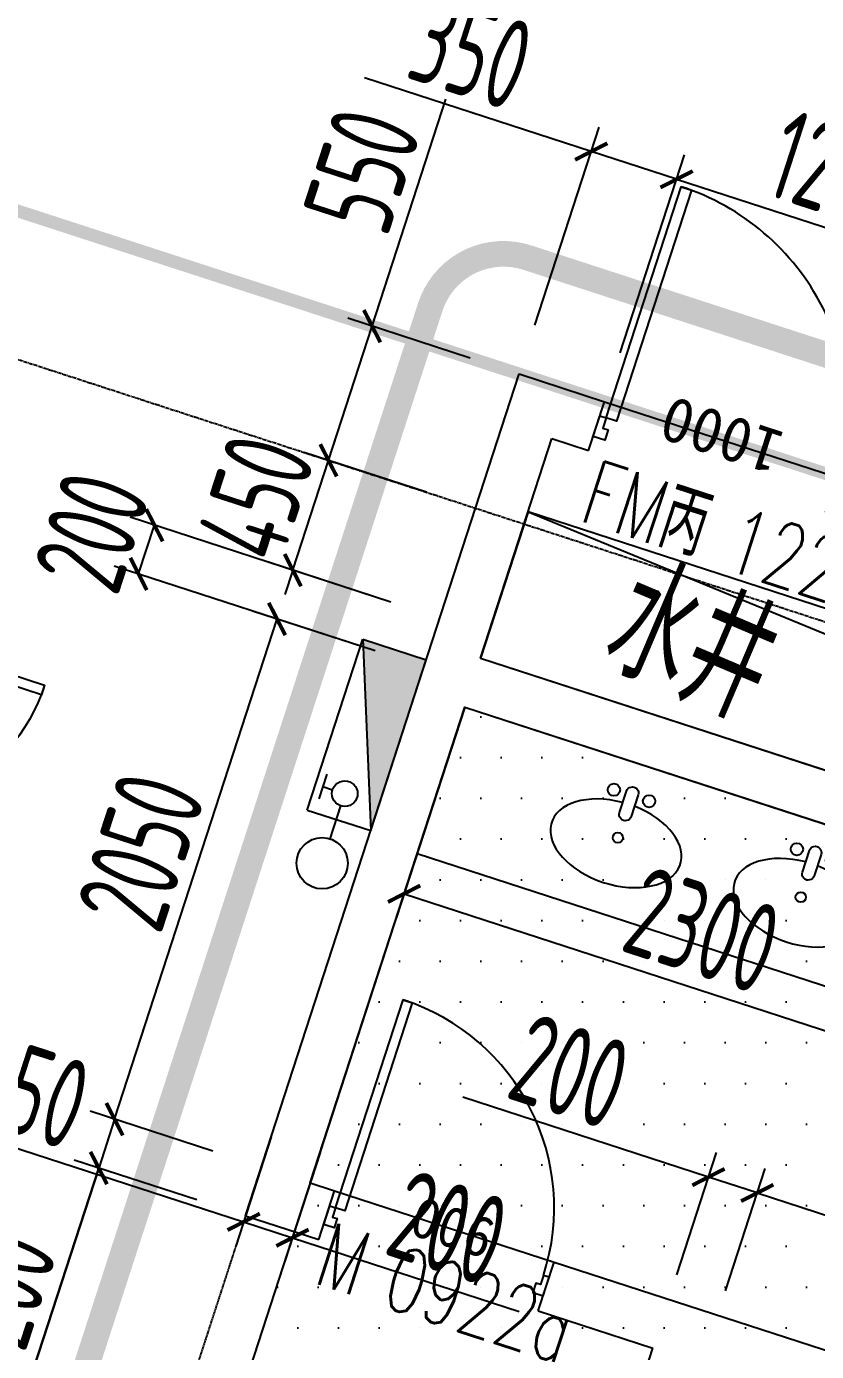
# Model space of a CAD drawing. Extents: x -3523 to 12007717, y -6694179 to 21431.
# Drawn here: x 11946944 to 11950025, y -6388192 to -6383028 of the extents above; entities that cross this region are included whole.
import ezdxf
from ezdxf.enums import TextEntityAlignment as Align

# ---------------------------------------------------------------- set-up
doc = ezdxf.new("R2010")
doc.units = 0
doc.header["$LTSCALE"] = 10
doc.header["$MEASUREMENT"] = 0
for name, pattern in [('A3-RG-axis-100$0$CENTER', [2, 1.25, -0.25, 0.25, -0.25]), ('A3-RI-4F$0$DASH', [0.35, 0.25, -0.1]), ('DASHED2', [0.375, 0.25, -0.125])]:
    doc.linetypes.add(name, pattern=pattern)
for name, color, linetype in [('A-CLOD', 200, 'Continuous'), ('A3-RB-4F-100$0$A-DIMS-100', 1, 'Continuous'), ('A3-RG-axis-100$0$A-GRID', 1, 'A3-RG-axis-100$0$CENTER'), ('A3-RI-4F$0$A-DOOR', 32, 'Continuous'), ('A3-RI-4F$0$A-HATCH', 8, 'Continuous'), ('A3-RI-4F$0$A-WALL', 7, 'Continuous'), ('A3-RM-4F$0$$AUDIT_BAD_LAYER1', 7, 'Continuous'), ('A3-RM-4F$0$0P-FE-FH-P', 41, 'A3-RM-4F$0$YJdef_FE-FH_LINE_F'), ('A3-RM-4F$0$0P-FE-FH-V', 141, 'Continuous'), ('A3-RM-4F$0$0P-FE-HY', 141, 'Continuous'), ('A3-RM-4F$0$A-EQPM', 55, 'Continuous'), ('A3-RX-3F$0$A-FIXT', 55, 'Continuous'), ('A3-SYMB-4F-100$0$A-SYMB', 4, 'Continuous'), ('A3-SYMB-4F-100$0$A-SYMB-AREA', 4, 'Continuous'), ('A3-SYMB-4F-100$0$A-SYMB-DOOR', 3, 'Continuous'), ('A3-SYMB-4F-100$0$A-SYMB-DOOR1', 3, 'Continuous'), ('A3-SYMB-4F-100$0$A-SYMB-DOOR2', 3, 'Continuous'), ('A3-SYMB-4F-100$0$A-SYMB-DOOR3', 3, 'Continuous'), ('A3-SYMB-4F-100$0$A-SYMB-NAME', 4, 'Continuous'), ('A3-SYMB-4F-100$0$A-SYMB-NAME-E', 4, 'Continuous')]:
    doc.layers.add(name, color=color, linetype=linetype)
doc.layers.add('A3-RI-4F$0$临时层', color=140, linetype='Continuous', plot=False)
doc.styles.add('A3-RB-4F-100$0$XD2008', font='xd-hzs.shx', dxfattribs={"width": 0.7, "bigfont": 'xd-hztxt.shx'})
doc.styles.add('A3-RI-4F$0$Standard', font='')
doc.styles.add('A3-RM-4F$0$hz1', font='hzs.shx', dxfattribs={"width": 0.75, "bigfont": 'hztxt.shx'})
doc.styles.add('A3-SYMB-4F-100$0$ECADI', font='hzs.shx', dxfattribs={"width": 0.7, "bigfont": 'hztxt.shx'})
doc.styles.add('A3-SYMB-4F-100$0$ECADI-TXT', font='simplex.shx', dxfattribs={"bigfont": 'hztxt.shx'})
doc.styles.get('A3-RI-4F$0$Standard').set_extended_font_data('SimSun')
doc.linetypes.add('A3-RM-4F$0$YJdef_FE-FH_LINE_F', pattern='A,4,-0.2,["F",A3-RM-4F$0$hz1,S=0.2,R=0,X=-0.1,Y=-0.1],-0.1', length=4.3)
doc.dimstyles.new('A3-RB-4F-100$0$XD100$0', dxfattribs={"dimscale": 100, "dimtxt": 3.5, "dimasz": 1, "dimexe": 1, "dimexo": 2, "dimgap": 0.5, "dimtad": 1, "dimdec": 0, "dimdsep": 46, "dimtxsty": 'A3-RB-4F-100$0$XD2008', "dimblk1": 'A3-RB-4F-100$0$_ARCHTICK', "dimblk2": 'A3-RB-4F-100$0$_ARCHTICK', "dimsah": 1, "dimcen": 2.5, "dimclrt": 4, "dimaunit": 1, "dimadec": 0, "dimazin": 0, "dimtfac": 1, "dimtdec": 0, "dimtix": 1, "dimtmove": 0, "dimatfit": 3, "dimfxl": 0, "dimtolj": 1, "dimtzin": 0, "dimarcsym": 0})

# ---------------------------------------------------------------- blocks, each defined once
blk = doc.blocks.new('A3-RI-4F$0$J-单扇门-1000-1')
for points in [[(-1000, -82.1), (-973.7, -82.1), (-973.7, -40), (-952.6, -40), (-952.6, 2.1), (-1000, 2.1)], [(0, -82.1), (-26.3, -82.1), (-26.3, -40), (-47.4, -40), (-47.4, 2.1), (0, 2.1)], [(-26.3, -82.1), (-26.3, -1029.5), (-68.4, -1029.5), (-68.4, -82.1)]]:
    blk.add_lwpolyline(points, close=True)
blk.add_lwpolyline([(-973.7, -82.1, 0.414214), (-26.3, -1029.5)], format="xyb")
at = {"layer": 'Defpoints', "style": 'A3-RI-4F$0$Standard'}
blk.add_text('1000', height=175, rotation=360, dxfattribs=at).set_placement((-713, -242.3))
blk = doc.blocks.new('A3-RI-4F$0$J-双扇门-1500')
for points in [[(25, 80), (25, 805), (65, 805), (65, 80)], [(1475, 80), (1475, 805), (1435, 805), (1435, 80)], [(0, 80), (25, 80), (25, 40), (45, 40), (45, 0), (0, 0)], [(1500, 80), (1475, 80), (1475, 40), (1455, 40), (1455, 0), (1500, 0)]]:
    blk.add_lwpolyline(points, close=True)
for centre, start, end in [((25, 80), 0, 90), ((1475, 80), 90, 180)]:
    blk.add_arc(centre, 725, start, end)
at = {"layer": 'Defpoints', "style": 'A3-RI-4F$0$Standard'}
blk.add_text('1500', height=175, rotation=360, dxfattribs=at).set_placement((210.4, 93.8))
blk = doc.blocks.new('A3-RI-4F$0$m900')
for points in [[(23.7, 75.8), (23.7, 928.4), (61.6, 928.4), (61.6, 75.8)], [(0, 75.8), (23.7, 75.8), (23.7, 37.9), (42.6, 37.9), (42.6, 0), (0, 0)], [(900, 75.8), (876.3, 75.8), (876.3, 37.9), (857.4, 37.9), (857.4, 0), (900, 0)]]:
    blk.add_lwpolyline(points, close=True)
blk.add_arc((23.7, 75.8), 852.6, 0, 90)
at = {"layer": 'Defpoints', "style": 'A3-RI-4F$0$Standard'}
blk.add_text('900', height=157.5, rotation=180, dxfattribs=at).set_placement((641.7, 219.9))
blk = doc.blocks.new('A3-RI-4F')
at = {"layer": 'A3-RI-4F$0$A-HATCH'}
h = blk.add_hatch(dxfattribs=at)
h.set_pattern_fill('DOTS', color=256, scale=100, style=0)
h.set_pattern_definition([(0, (0, 0), (79.375, 158.75), [0, -158.75])])
h.paths.add_polyline_path([(11946737.1, -6391577), (11948653, -6385680.5), (11951648.8, -6386653.9), (11951711, -6386463.8), (11951758.1, -6386479.1), (11952036.3, -6385623.2), (11956268.5, -6386998.3), (11953595.5, -6395224.9), (11948982.8, -6393726.2), (11949060.1, -6393488.4), (11949440.5, -6393612), (11949780.4, -6392565.9)])
h.paths.add_polyline_path([(11954460.7, -6392562), (11954831.5, -6391420.7), (11954137.3, -6391195.1), (11953766.4, -6392336.4)], flags=16)
at = {"layer": 'A3-RI-4F$0$A-DOOR'}
for p, q in [((11949197.3, -6384490.5), (11950148.4, -6384799.5)), ((11948145.5, -6387565.9), (11949001.4, -6387844))]:
    blk.add_line(p, q, dxfattribs=at)
at = {"layer": 'A3-RI-4F$0$A-DOOR', "linetype": 'A3-RI-4F$0$DASH'}
blk.add_line((11947798.4, -6387663.4), (11947180.3, -6389565.6), dxfattribs=at)
at = {"layer": 'A3-RI-4F$0$A-HATCH'}
blk.add_lwpolyline([(11946737.1, -6391577), (11948653, -6385680.5), (11951648.8, -6386653.9), (11951711, -6386463.8), (11951758.1, -6386479.1), (11952036.3, -6385623.2), (11956268.5, -6386998.3), (11953595.5, -6395224.9), (11948982.8, -6393726.2), (11949060.1, -6393488.4), (11949440.5, -6393612), (11949780.4, -6392565.9)], close=True, dxfattribs=at)
at = {"layer": 'A3-RI-4F$0$A-WALL'}
for p, q in [((11947798.4, -6387663.4), (11948864.5, -6384382.3)), ((11948864.5, -6384382.3), (11949197.3, -6384490.5)), ((11949135.5, -6384680.7), (11949197.3, -6384490.5)), ((11949197.3, -6384490.5), (11949197.3, -6384490.5)), ((11948714.8, -6385490.3), (11948992.9, -6384634.3)), ((11948992.9, -6384634.3), (11949135.5, -6384680.7)), ((11948714.8, -6385490.3), (11951520.4, -6386401.9)), ((11948050.4, -6387535), (11948653, -6385680.5)), ((11948653, -6385680.5), (11951458.6, -6386592.1)), ((11948050.4, -6387535), (11948145.5, -6387565.9)), ((11948083.7, -6387756.1), (11948145.5, -6387565.9)), ((11947798.4, -6387663.4), (11948083.7, -6387756.1)), ((11948939.6, -6388034.3), (11949001.4, -6387844.1)), ((11949001.4, -6387844.1), (11949001.4, -6387844)), ((11949001.4, -6387844.1), (11951873.6, -6388777.3)), ((11948939.6, -6388034.3), (11949386.6, -6388179.5)), ((11949245.3, -6388614.6), (11949386.6, -6388179.5))]:
    blk.add_line(p, q, dxfattribs=at)
at = {"layer": 'A3-RI-4F$0$临时层', "color": 5, "linetype": 'A3-RI-4F$0$DASH', "const_width": 50}
blk.add_lwpolyline([(11943538.6, -6382651.8), (11959991.8, -6387997.8)], dxfattribs=at)
at = {"layer": 'A3-RI-4F$0$A-DOOR'}
for name, p, rotation in [('A3-RI-4F$0$J-单扇门-1000-1', (11949154.1, -6384623.6), 161.9999999987661), ('A3-RI-4F$0$m900', (11948102.9, -6387697.1), 342.000000000166)]:
    blk.add_blockref(name, p, dxfattribs=dict(at, rotation=rotation))
at = {"layer": 'A3-RI-4F$0$A-DOOR', "xscale": -1, "rotation": 251.9999999982849}
blk.add_blockref('A3-RI-4F$0$J-双扇门-1500', (11945792.8, -6386748.9), dxfattribs=at)
blk = doc.blocks.new('A3-RG-axis-100')
at = {"layer": 'A3-RG-axis-100$0$A-GRID'}
blk.add_line((11908702.6, -6371911.2), (12006585.7, -6403715.4), dxfattribs=at)
blk = doc.blocks.new('A3-SYMB-4F-100$0$ECADI-TAG-ROOM')
at = {"layer": 'A3-SYMB-4F-100$0$A-SYMB-AREA', "style": 'A3-SYMB-4F-100$0$ECADI', "width": 0.7}
blk.add_attdef('340M2', text='', height=2.5, dxfattribs=at).set_placement((7.167, -1.75), align=Align.MIDDLE_LEFT)
at = {"layer": 'A3-SYMB-4F-100$0$A-SYMB-NAME', "style": 'A3-SYMB-4F-100$0$ECADI', "width": 0.7}
blk.add_attdef('CHINESENAME', (-5.125, 0.088), '', height=4.5, dxfattribs=at)
at = {"layer": 'A3-SYMB-4F-100$0$A-SYMB-NAME-E', "style": 'A3-SYMB-4F-100$0$ECADI', "width": 0.7}
for tag, p in [('ENGLISHHIGH', (-5.125, 8.04)), ('ENGLISHLOW', (-5.125, 4.84))]:
    blk.add_attdef(tag, p, '', height=2.5, dxfattribs=at)
blk = doc.blocks.new('A3-SYMB-4F-100$0$ECADI-TAG-DOOR')
at = {"layer": 'A3-SYMB-4F-100$0$A-SYMB-DOOR', "style": 'A3-SYMB-4F-100$0$ECADI-TXT', "width": 0.7}
for tag, p in [('门窗主编号1', (-6.414, 7.257)), ('门窗主编号2', (2.085, 7.257))]:
    blk.add_attdef(tag, p, '', height=2.5, dxfattribs=at)
at = {"layer": 'A3-SYMB-4F-100$0$A-SYMB-DOOR', "style": 'A3-SYMB-4F-100$0$ECADI-TXT', "width": 0.7, "flags": 1}
for tag, p in [('洞口尺寸(宽X高)', (-6.416, 1.62)), ('备注', (-6.394, -1.213))]:
    blk.add_attdef(tag, p, '', height=2.5, dxfattribs=at)
at = {"layer": 'A3-SYMB-4F-100$0$A-SYMB-DOOR1', "style": 'A3-SYMB-4F-100$0$ECADI-TXT', "width": 0.7}
blk.add_attdef('门窗辅编号1', (-6.414, 4.413), '', height=2.5, dxfattribs=at)
at = {"layer": 'A3-SYMB-4F-100$0$A-SYMB-DOOR2', "style": 'A3-SYMB-4F-100$0$ECADI-TXT', "width": 0.7}
blk.add_attdef('门窗辅编号2', (-2.861, 4.413), '', height=2.5, dxfattribs=at)
at = {"layer": 'A3-SYMB-4F-100$0$A-SYMB-DOOR3', "style": 'A3-SYMB-4F-100$0$ECADI-TXT', "width": 0.7}
blk.add_attdef('门窗辅编号3', (2.323, 4.413), '', height=2.5, dxfattribs=at)
blk = doc.blocks.new('A3-SYMB-4F-100')
at = {"layer": 'A3-SYMB-4F-100$0$A-SYMB'}
ref = blk.add_blockref('A3-SYMB-4F-100$0$ECADI-TAG-ROOM', (11949633.3, -6385722.3), dxfattribs=dict(at, xscale=99.99999999989046, yscale=100.0000000001164, rotation=337))
ref.add_attrib('CHINESENAME', '水井', (11949164.9, -6385514), dxfattribs={"height": 450, "rotation": 337, "style": 'A3-SYMB-4F-100$0$ECADI', "width": 0.7})
at = {"layer": 'A3-SYMB-4F-100$0$A-SYMB-DOOR'}
ref = blk.add_blockref('A3-SYMB-4F-100$0$ECADI-TAG-DOOR', (11949551.8, -6385867.4, -333.3), dxfattribs=dict(at, xscale=99.99999999997296, yscale=100, zscale=100, rotation=342))
ref.add_attrib('门窗主编号1', 'FM丙', dxfattribs={"height": 250, "rotation": 342, "style": 'A3-SYMB-4F-100$0$ECADI-TXT', "width": 0.7}).set_placement((11949558.1, -6385103.6, -333.3), align=Align.RIGHT)
ref.add_attrib('门窗主编号2', '1224', (11949650.9, -6385138.1), dxfattribs={"height": 250, "rotation": 342, "style": 'A3-SYMB-4F-100$0$ECADI-TXT', "width": 0.7})
ref = blk.add_blockref('A3-SYMB-4F-100$0$ECADI-TAG-DOOR', (11948221.1, -6388742.2, -333.3), dxfattribs=dict(at, xscale=99.99999999997296, yscale=100, zscale=100, rotation=342))
ref.add_attrib('门窗主编号1', 'M', dxfattribs={"height": 250, "rotation": 342, "style": 'A3-SYMB-4F-100$0$ECADI-TXT', "width": 0.7}).set_placement((11948227.5, -6387978.4, -333.3), align=Align.RIGHT)
ref.add_attrib('门窗主编号2', '0922a', (11948320.3, -6388013), dxfattribs={"height": 250, "rotation": 342, "style": 'A3-SYMB-4F-100$0$ECADI-TXT', "width": 0.7})
blk = doc.blocks.new('*U3226')
at = {"layer": 'A3-RM-4F$0$$AUDIT_BAD_LAYER1', "extrusion": (0, 0, -1)}
blk.add_hatch(color=256, dxfattribs=at).paths.add_polyline_path([(-260, 700), (0, 0), (0, 700)])
for p, q in [((260, 700), (0, 700)), ((0, 0), (0, 700)), ((260, 700), (0, 0)), ((260, 0), (260, 700)), ((230.7, 155.9, 0), (230.7, 55.9, 0)), ((230.7, 105.9, 0), (190.7, 105.9, 0)), ((260, 0), (0, 0))]:
    blk.add_line(p, q, dxfattribs=at)
blk.add_circle((-140.7, 105.9, 0), 50, dxfattribs=at)
blk = doc.blocks.new('A3-RM-4F')
at = {"layer": 'A3-RM-4F$0$0P-FE-FH-P'}
blk.add_line((11948127.7, -6386194.5, 0), (11948169.5, -6386065.8, 0), dxfattribs=at)
at = {"layer": 'A3-RM-4F$0$0P-FE-FH-V'}
blk.add_circle((11948096.8, -6386289.6, 0), 100, dxfattribs=at)
at = {"layer": 'A3-RM-4F$0$A-EQPM'}
blk.add_lwpolyline([(11951135.2, -6385645.8), (11948900.2, -6384919.6), (11948714.8, -6385490.3), (11950949.7, -6386216.5)], close=True, dxfattribs=at)
blk.add_lwpolyline([(11948900.2, -6384919.6), (11950912.4, -6385746.7), (11950949.7, -6386216.5)], dxfattribs=at)
at = {"layer": 'A3-RM-4F$0$0P-FE-HY', "xscale": -1, "rotation": 341.9999999999143}
blk.add_blockref('*U3226', (11948286.1, -6386162.4), dxfattribs=at)
blk = doc.blocks.new('A3-RB-4F-100$0$_ARCHTICK')
at = {"color": 0, "linetype": 'ByBlock', "const_width": 0.15}
blk.add_lwpolyline([(-0.5, -0.5), (0.5, 0.5)], dxfattribs=at)
blk = doc.blocks.new('*D2559')
at = {"layer": 'A3-RB-4F-100$0$A-DIMS-100', "color": 0, "lineweight": -2}
for p, q in [((11945897.1, -6382997.6), (11946099.4, -6382375.2)), ((11946068.5, -6382470.3), (11946924.4, -6382748.4)), ((11946753.1, -6383275.7), (11946955.3, -6382653.3))]:
    blk.add_line(p, q, dxfattribs=at)
at = {"layer": 'Defpoints', "color": 0}
for p in [(11946924.4, -6382748.4), (11945835.3, -6383187.8), (11946691.3, -6383465.9)]:
    blk.add_point(p, dxfattribs=at)
at = {"layer": 'A3-RB-4F-100$0$A-DIMS-100', "color": 0, "lineweight": -2, "xscale": 100, "yscale": 100, "zscale": 100}
for p, rotation in [((11946068.5, -6382470.3), 161.9999999996075), ((11946924.4, -6382748.4), 341.9999999996076)]:
    blk.add_blockref('A3-RB-4F-100$0$_ARCHTICK', p, dxfattribs=dict(at, rotation=rotation))
at = {"layer": 'A3-RB-4F-100$0$A-DIMS-100', "color": 4, "insert": (11946566, -6382395.3), "char_height": 350, "attachment_point": 5, "rotation": 342, "style": 'A3-RB-4F-100$0$XD2008'}
blk.add_mtext('\\A1;900', dxfattribs=at)
blk = doc.blocks.new('*D2586')
at = {"layer": 'A3-RB-4F-100$0$A-DIMS-100', "color": 0, "lineweight": -2}
for p, q in [((11945948.7, -6386722.1), (11945810, -6387148.9)), ((11945840.9, -6387053.8), (11947790.6, -6387687.3)), ((11947898.4, -6387355.6), (11947759.7, -6387782.4))]:
    blk.add_line(p, q, dxfattribs=at)
at = {"layer": 'Defpoints', "color": 0}
for p in [(11946010.5, -6386531.9), (11947960.2, -6387165.4), (11947790.6, -6387687.3)]:
    blk.add_point(p, dxfattribs=at)
at = {"layer": 'A3-RB-4F-100$0$A-DIMS-100', "color": 0, "lineweight": -2, "xscale": 100, "yscale": 100, "zscale": 100}
for p, rotation in [((11945840.9, -6387053.8), 161.9999999996421), ((11947790.6, -6387687.3), 341.9999999996422)]:
    blk.add_blockref('A3-RB-4F-100$0$_ARCHTICK', p, dxfattribs=dict(at, rotation=rotation))
at = {"layer": 'A3-RB-4F-100$0$A-DIMS-100', "color": 4, "insert": (11946885.3, -6387156.6), "char_height": 350, "attachment_point": 5, "rotation": 342, "style": 'A3-RB-4F-100$0$XD2008'}
blk.add_mtext('\\A1;2050', dxfattribs=at)
blk = doc.blocks.new('*D2587')
at = {"layer": 'A3-RB-4F-100$0$A-DIMS-100', "color": 0, "lineweight": -2}
for p, q in [((11947898.4, -6387355.6), (11947759.7, -6387782.4)), ((11948088.6, -6387417.4), (11947949.9, -6387844.2)), ((11947790.6, -6387687.3), (11947980.8, -6387749.1)), ((11947980.8, -6387749.1), (11948865.3, -6388036.5))]:
    blk.add_line(p, q, dxfattribs=at)
at = {"layer": 'Defpoints', "color": 0}
for p in [(11947960.2, -6387165.4), (11948150.4, -6387227.2), (11947980.8, -6387749.1)]:
    blk.add_point(p, dxfattribs=at)
at = {"layer": 'A3-RB-4F-100$0$A-DIMS-100', "color": 0, "lineweight": -2, "xscale": 100, "yscale": 100, "zscale": 100}
for p, rotation in [((11947790.6, -6387687.3), 161.9999999995384), ((11947980.8, -6387749.1), 341.9999999995385)]:
    blk.add_blockref('A3-RB-4F-100$0$_ARCHTICK', p, dxfattribs=dict(at, rotation=rotation))
at = {"layer": 'A3-RB-4F-100$0$A-DIMS-100', "color": 4, "insert": (11948587.7, -6387709.7), "char_height": 350, "attachment_point": 5, "rotation": 342, "style": 'A3-RB-4F-100$0$XD2008'}
blk.add_mtext('\\A1;200', dxfattribs=at)
blk = doc.blocks.new('*D2588')
at = {"layer": 'A3-RB-4F-100$0$A-DIMS-100', "color": 0, "lineweight": -2}
for p, q in [((11947670, -6387411.4), (11947192.1, -6387256.2)), ((11947287.2, -6387287.1), (11947225.4, -6387477.3)), ((11947225.4, -6387477.3), (11946938, -6388361.8)), ((11947608.2, -6387601.6), (11947130.3, -6387446.4))]:
    blk.add_line(p, q, dxfattribs=at)
at = {"layer": 'Defpoints', "color": 0}
for p in [(11947287.2, -6387287.1), (11947860.2, -6387473.2), (11947798.4, -6387663.4)]:
    blk.add_point(p, dxfattribs=at)
at = {"layer": 'A3-RB-4F-100$0$A-DIMS-100', "color": 0, "lineweight": -2, "xscale": 100, "yscale": 100, "zscale": 100}
for p, rotation in [((11947287.2, -6387287.1), 72.00000000045176), ((11947225.4, -6387477.3), 252.0000000004517)]:
    blk.add_blockref('A3-RB-4F-100$0$_ARCHTICK', p, dxfattribs=dict(at, rotation=rotation))
at = {"layer": 'A3-RB-4F-100$0$A-DIMS-100', "color": 4, "insert": (11946836.8, -6387945.1), "char_height": 350, "attachment_point": 5, "rotation": 72, "style": 'A3-RB-4F-100$0$XD2008'}
blk.add_mtext('\\A1;200', dxfattribs=at)
blk = doc.blocks.new('*D2589')
at = {"layer": 'A3-RB-4F-100$0$A-DIMS-100', "color": 0, "lineweight": -2}
for p, q in [((11948303.4, -6385461.8), (11947825.6, -6385306.5)), ((11947287.2, -6387287.1), (11947920.7, -6385337.4)), ((11947670, -6387411.4), (11947192.1, -6387256.2))]:
    blk.add_line(p, q, dxfattribs=at)
at = {"layer": 'Defpoints', "color": 0}
for p in [(11947920.7, -6385337.4), (11948493.7, -6385523.6), (11947860.2, -6387473.2)]:
    blk.add_point(p, dxfattribs=at)
at = {"layer": 'A3-RB-4F-100$0$A-DIMS-100', "color": 0, "lineweight": -2, "xscale": 100, "yscale": 100, "zscale": 100}
for p, rotation in [((11947920.7, -6385337.4), 71.99999999989768), ((11947287.2, -6387287.1), 251.9999999998977)]:
    blk.add_blockref('A3-RB-4F-100$0$_ARCHTICK', p, dxfattribs=dict(at, rotation=rotation))
at = {"layer": 'A3-RB-4F-100$0$A-DIMS-100', "color": 4, "insert": (11947389.9, -6386242.7), "char_height": 350, "attachment_point": 5, "rotation": 72, "style": 'A3-RB-4F-100$0$XD2008'}
blk.add_mtext('\\A1;2050', dxfattribs=at)
blk = doc.blocks.new('*D2590')
at = {"layer": 'A3-RB-4F-100$0$A-DIMS-100', "color": 0, "lineweight": -2}
for p, q in [((11948365.2, -6385271.6), (11947347.6, -6384940.9)), ((11947380.9, -6385162), (11947442.7, -6384971.8)), ((11948303.4, -6385461.8), (11947285.8, -6385131.1))]:
    blk.add_line(p, q, dxfattribs=at)
at = {"layer": 'Defpoints', "color": 0}
for p in [(11947442.7, -6384971.8), (11948555.5, -6385333.4), (11948493.7, -6385523.6)]:
    blk.add_point(p, dxfattribs=at)
at = {"layer": 'A3-RB-4F-100$0$A-DIMS-100', "color": 0, "lineweight": -2, "xscale": 100, "yscale": 100, "zscale": 100}
for p, rotation in [((11947442.7, -6384971.8), 71.99999999987462), ((11947380.9, -6385162), 251.9999999998746)]:
    blk.add_blockref('A3-RB-4F-100$0$_ARCHTICK', p, dxfattribs=dict(at, rotation=rotation))
at = {"layer": 'A3-RB-4F-100$0$A-DIMS-100', "color": 4, "insert": (11947197.9, -6384997.4), "char_height": 350, "attachment_point": 5, "rotation": 72, "style": 'A3-RB-4F-100$0$XD2008'}
blk.add_mtext('\\A1;200', dxfattribs=at)
blk = doc.blocks.new('*D2591')
at = {"layer": 'A3-RB-4F-100$0$A-DIMS-100', "color": 0, "lineweight": -2}
for p, q in [((11948121.5, -6384719.2), (11948152.4, -6384624.1)), ((11948504.3, -6384843.6), (11948026.4, -6384688.3)), ((11947982.5, -6385147.2), (11948121.5, -6384719.2)), ((11948365.2, -6385271.6), (11947887.4, -6385116.3)), ((11947982.5, -6385147.2), (11947951.6, -6385242.3))]:
    blk.add_line(p, q, dxfattribs=at)
at = {"layer": 'Defpoints', "color": 0}
for p in [(11948121.5, -6384719.2), (11948694.5, -6384905.4), (11948555.5, -6385333.4)]:
    blk.add_point(p, dxfattribs=at)
at = {"layer": 'A3-RB-4F-100$0$A-DIMS-100', "color": 0, "lineweight": -2, "xscale": 100, "yscale": 100, "zscale": 100}
for p, rotation in [((11948121.5, -6384719.2), 251.9999999998697), ((11947982.5, -6385147.2), 71.99999999986969)]:
    blk.add_blockref('A3-RB-4F-100$0$_ARCHTICK', p, dxfattribs=dict(at, rotation=rotation))
at = {"layer": 'A3-RB-4F-100$0$A-DIMS-100', "color": 4, "insert": (11947838, -6384863.7), "char_height": 350, "attachment_point": 5, "rotation": 72, "style": 'A3-RB-4F-100$0$XD2008'}
blk.add_mtext('\\A1;450', dxfattribs=at)
blk = doc.blocks.new('*D2592')
at = {"layer": 'A3-RB-4F-100$0$A-DIMS-100', "color": 0, "lineweight": -2}
for p, q in [((11948291.5, -6384196.1), (11948578.9, -6383311.6)), ((11948674.3, -6384320.5), (11948196.4, -6384165.2)), ((11948121.5, -6384719.2), (11948291.5, -6384196.1)), ((11948504.3, -6384843.6), (11948026.4, -6384688.3))]:
    blk.add_line(p, q, dxfattribs=at)
at = {"layer": 'Defpoints', "color": 0}
for p in [(11948291.5, -6384196.1), (11948864.5, -6384382.3), (11948694.5, -6384905.4)]:
    blk.add_point(p, dxfattribs=at)
at = {"layer": 'A3-RB-4F-100$0$A-DIMS-100', "color": 0, "lineweight": -2, "xscale": 100, "yscale": 100, "zscale": 100}
for p, rotation in [((11948291.5, -6384196.1), 71.99999999985795), ((11948121.5, -6384719.2), 251.999999999858)]:
    blk.add_blockref('A3-RB-4F-100$0$_ARCHTICK', p, dxfattribs=dict(at, rotation=rotation))
at = {"layer": 'A3-RB-4F-100$0$A-DIMS-100', "color": 4, "insert": (11948252.1, -6383589.2), "char_height": 350, "attachment_point": 5, "rotation": 72, "style": 'A3-RB-4F-100$0$XD2008'}
blk.add_mtext('\\A1;550', dxfattribs=at)
blk = doc.blocks.new('*D2629')
at = {"layer": 'A3-RB-4F-100$0$A-DIMS-100', "color": 0, "lineweight": -2}
for p, q in [((11946607.4, -6389379.4), (11947225.4, -6387477.3)), ((11947608.2, -6387601.6), (11947130.3, -6387446.4)), ((11946990.1, -6389503.8), (11946512.2, -6389348.5))]:
    blk.add_line(p, q, dxfattribs=at)
at = {"layer": 'Defpoints', "color": 0}
for p in [(11947225.4, -6387477.3), (11947798.4, -6387663.4), (11947180.3, -6389565.6)]:
    blk.add_point(p, dxfattribs=at)
at = {"layer": 'A3-RB-4F-100$0$A-DIMS-100', "color": 0, "lineweight": -2, "xscale": 100, "yscale": 100, "zscale": 100}
for p, rotation in [((11947225.4, -6387477.3), 72.00001421252459), ((11946607.4, -6389379.4), 252.0000142125246)]:
    blk.add_blockref('A3-RB-4F-100$0$_ARCHTICK', p, dxfattribs=dict(at, rotation=rotation))
at = {"layer": 'A3-RB-4F-100$0$A-DIMS-100', "color": 4, "insert": (11946585.6, -6388718.2), "char_height": 350, "attachment_point": 5, "rotation": 72, "style": 'A3-RB-4F-100$0$XD2008'}
blk.add_mtext('\\A1;2000', dxfattribs=at)
blk = doc.blocks.new('*D2631')
at = {"layer": 'A3-RB-4F-100$0$A-DIMS-100', "color": 0, "lineweight": -2}
for p, q in [((11949603.3, -6387512.6), (11948645.9, -6387201.5)), ((11949479.3, -6387894.2), (11949634.2, -6387417.4)), ((11949669.5, -6387956), (11949824.4, -6387479.2)), ((11949793.5, -6387574.4), (11949603.3, -6387512.6))]:
    blk.add_line(p, q, dxfattribs=at)
at = {"layer": 'Defpoints', "color": 0}
for p in [(11949793.5, -6387574.4), (11949417.5, -6388084.4), (11949607.7, -6388146.2)]:
    blk.add_point(p, dxfattribs=at)
at = {"layer": 'A3-RB-4F-100$0$A-DIMS-100', "color": 0, "lineweight": -2, "xscale": 100, "yscale": 100, "zscale": 100}
for p, rotation in [((11949603.3, -6387512.6), 161.9999999995384), ((11949793.5, -6387574.4), 341.9999999995385)]:
    blk.add_blockref('A3-RB-4F-100$0$_ARCHTICK', p, dxfattribs=dict(at, rotation=rotation))
at = {"layer": 'A3-RB-4F-100$0$A-DIMS-100', "color": 4, "insert": (11949062.6, -6387100.3), "char_height": 350, "attachment_point": 5, "rotation": 342, "style": 'A3-RB-4F-100$0$XD2008'}
blk.add_mtext('\\A1;200', dxfattribs=at)
blk = doc.blocks.new('*D2632')
at = {"layer": 'A3-RB-4F-100$0$A-DIMS-100', "color": 0, "lineweight": -2}
for p, q in [((11949669.5, -6387956), (11949824.4, -6387479.2)), ((11949793.5, -6387574.4), (11950820.7, -6387908.1)), ((11950696.7, -6388289.7), (11950851.6, -6387813))]:
    blk.add_line(p, q, dxfattribs=at)
at = {"layer": 'Defpoints', "color": 0}
for p in [(11950820.7, -6387908.1), (11949607.7, -6388146.2), (11950634.9, -6388479.9)]:
    blk.add_point(p, dxfattribs=at)
at = {"layer": 'A3-RB-4F-100$0$A-DIMS-100', "color": 0, "lineweight": -2, "xscale": 100, "yscale": 100, "zscale": 100}
for p, rotation in [((11949793.5, -6387574.4), 161.9999999996428), ((11950820.7, -6387908.1), 341.9999999996427)]:
    blk.add_blockref('A3-RB-4F-100$0$_ARCHTICK', p, dxfattribs=dict(at, rotation=rotation))
at = {"layer": 'A3-RB-4F-100$0$A-DIMS-100', "color": 4, "insert": (11950376.6, -6387527.2), "char_height": 350, "attachment_point": 5, "rotation": 342, "style": 'A3-RB-4F-100$0$XD2008'}
blk.add_mtext('\\A1;1080', dxfattribs=at)
blk = doc.blocks.new('*D2677')
at = {"layer": 'A3-RB-4F-100$0$A-DIMS-100', "color": 0, "lineweight": -2}
for p, q in [((11949146.1, -6383515.5), (11948261.6, -6383228.1)), ((11948926.3, -6384192.1), (11949177, -6383420.4)), ((11949479, -6383623.6), (11949146.1, -6383515.5)), ((11949259.1, -6384300.2), (11949509.9, -6383528.5))]:
    blk.add_line(p, q, dxfattribs=at)
at = {"layer": 'Defpoints', "color": 0}
for p in [(11949479, -6383623.6), (11948864.5, -6384382.3), (11949197.3, -6384490.5)]:
    blk.add_point(p, dxfattribs=at)
at = {"layer": 'A3-RB-4F-100$0$A-DIMS-100', "color": 0, "lineweight": -2, "xscale": 100, "yscale": 100, "zscale": 100}
for p, rotation in [((11949146.1, -6383515.5), 162.0006630466309), ((11949479, -6383623.6), 342.0006630466309)]:
    blk.add_blockref('A3-RB-4F-100$0$_ARCHTICK', p, dxfattribs=dict(at, rotation=rotation))
at = {"layer": 'A3-RB-4F-100$0$A-DIMS-100', "color": 4, "insert": (11948678.3, -6383126.9), "char_height": 350, "attachment_point": 5, "rotation": 342.0007, "style": 'A3-RB-4F-100$0$XD2008'}
blk.add_mtext('\\A1;350', dxfattribs=at)
blk = doc.blocks.new('*D2678')
at = {"layer": 'A3-RB-4F-100$0$A-DIMS-100', "color": 0, "lineweight": -2}
for p, q in [((11949259.1, -6384300.2), (11949509.9, -6383528.5)), ((11949479, -6383623.6), (11950620.2, -6383994.4)), ((11950400.4, -6384671), (11950651.1, -6383899.3))]:
    blk.add_line(p, q, dxfattribs=at)
at = {"layer": 'Defpoints', "color": 0}
for p in [(11950620.2, -6383994.4), (11949197.3, -6384490.5), (11950338.6, -6384861.3)]:
    blk.add_point(p, dxfattribs=at)
at = {"layer": 'A3-RB-4F-100$0$A-DIMS-100', "color": 0, "lineweight": -2, "xscale": 100, "yscale": 100, "zscale": 100}
for p, rotation in [((11949479, -6383623.6), 162.000663046633), ((11950620.2, -6383994.4), 342.000663046633)]:
    blk.add_blockref('A3-RB-4F-100$0$_ARCHTICK', p, dxfattribs=dict(at, rotation=rotation))
at = {"layer": 'A3-RB-4F-100$0$A-DIMS-100', "color": 4, "insert": (11950119.1, -6383595.1), "char_height": 350, "attachment_point": 5, "rotation": 342.0007, "style": 'A3-RB-4F-100$0$XD2008'}
blk.add_mtext('\\A1;1200', dxfattribs=at)
blk = doc.blocks.new('*D2501')
at = {"layer": 'A3-RB-4F-100$0$A-DIMS-100', "color": 0, "lineweight": -2}
for p, q in [((11948653, -6385680.5), (11948385.5, -6386503.5)), ((11950840.4, -6386391.2), (11950573, -6387214.3)), ((11948416.4, -6386408.4), (11950603.9, -6387119.2))]:
    blk.add_line(p, q, dxfattribs=at)
at = {"layer": 'Defpoints', "color": 0}
for p in [(11948714.8, -6385490.3), (11950902.2, -6386201), (11950603.9, -6387119.2)]:
    blk.add_point(p, dxfattribs=at)
at = {"layer": 'A3-RB-4F-100$0$A-DIMS-100', "color": 0, "lineweight": -2, "xscale": 100, "yscale": 100, "zscale": 100}
for p, rotation in [((11948416.4, -6386408.4), 161.9999999999085), ((11950603.9, -6387119.2), 341.9999999999085)]:
    blk.add_blockref('A3-RB-4F-100$0$_ARCHTICK', p, dxfattribs=dict(at, rotation=rotation))
at = {"layer": 'A3-RB-4F-100$0$A-DIMS-100', "color": 4, "insert": (11949579.7, -6386549.8), "char_height": 350, "attachment_point": 5, "rotation": 342, "style": 'A3-RB-4F-100$0$XD2008'}
blk.add_mtext('\\A1;2300', dxfattribs=at)
blk = doc.blocks.new('A3-RX-3F$0$J-手盆-528x388-b')
for p, q in [((-24, -112), (-24, -24)), ((24, -24), (24, -112))]:
    blk.add_line(p, q)
for centre, radius in [((-72, -34), 24), ((72, -34), 24), ((0, -207), 20)]:
    blk.add_circle(centre, radius)
at = {"extrusion": (0, 0, -1)}
for centre, start_param, end_param in [((0, -24), 5.497787, 8.63938), ((0, -112), 2.356194, 5.497787)]:
    blk.add_ellipse(centre, major_axis=(-17, 17), ratio=1, start_param=start_param, end_param=end_param, dxfattribs=at)
blk.add_ellipse((0, -230), major_axis=(-264, 0), ratio=0.606061, start_param=4.803424, end_param=10.90454)
blk = doc.blocks.new('A3-RX-3F')
at = {"layer": 'A3-RX-3F$0$A-FIXT'}
blk.add_line((11948467.6, -6386251.1), (11951273.2, -6387162.7), dxfattribs=at)
at = {"layer": 'A3-RX-3F$0$A-FIXT', "rotation": 341.9999999993802}
for p in [(11949313.7, -6385993), (11950027, -6386224.7)]:
    blk.add_blockref('A3-RX-3F$0$J-手盆-528x388-b', p, dxfattribs=at)
blk = doc.blocks.new('A3-RB-4F-100')
at = {"layer": 'A3-RB-4F-100$0$A-DIMS-100'}
for p1, p2, distance, override, picture, middle in [((11945835.3, -6383187.8), (11946691.3, -6383465.9), 754.4, {"dimasz": 1, "dimadec": 3}, '*D2559', (11946566, -6382395.3)), ((11949197.3, -6384490.5), (11950338.6, -6384861.3), 911.4, {"dimasz": 1, "dimadec": 3}, '*D2678', (11950119.1, -6383595.1)), ((11948555.5, -6385333.4), (11948694.5, -6384905.4), 602.5, {"dimasz": 1, "dimadec": 3}, '*D2591', (11947838, -6384863.7)), ((11947860.2, -6387473.2), (11948493.7, -6385523.6), 602.5, {"dimasz": 1, "dimadec": 3}, '*D2589', (11947389.9, -6386242.7)), ((11948714.8, -6385490.3), (11950902.2, -6386201), -965.4, {"dimadec": 3}, '*D2501', (11949579.7, -6386549.8)), ((11946010.5, -6386531.9), (11947960.2, -6387165.4), -548.8, {"dimasz": 1, "dimadec": 3}, '*D2586', (11946885.3, -6387156.6)), ((11949607.7, -6388146.2), (11950634.9, -6388479.9), 601.3, {"dimasz": 1, "dimadec": 3}, '*D2632', (11950376.6, -6387527.2))]:
    dim = blk.add_aligned_dim(p1=p1, p2=p2, distance=distance, dimstyle='A3-RB-4F-100$0$XD100$0', override=override, dxfattribs=at)
    dim.commit()
    dim.dimension.update_dxf_attribs({"geometry": picture, "text_midpoint": middle})
for base, p1, p2, angle, picture, middle in [((11949479, -6383623.6), (11948864.5, -6384382.3), (11949197.3, -6384490.5), 342.0007, '*D2677', (11948608.8, -6383340.9)), ((11948291.5, -6384196.1), (11948694.5, -6384905.4), (11948864.5, -6384382.3), 72, '*D2592', (11948466.1, -6383658.8)), ((11947442.7, -6384971.8), (11948493.7, -6385523.6), (11948555.5, -6385333.4), 72, '*D2590', (11947411.8, -6385066.9)), ((11949793.5, -6387574.4), (11949417.5, -6388084.4), (11949607.7, -6388146.2), 342, '*D2631', (11948993.1, -6387314.3)), ((11947980.8, -6387749.1), (11947960.2, -6387165.4), (11948150.4, -6387227.2), 342, '*D2587', (11948518.2, -6387923.7)), ((11947287.2, -6387287.1), (11947798.4, -6387663.4), (11947860.2, -6387473.2), 72, '*D2588', (11947050.8, -6388014.6)), ((11947225.4, -6387477.3), (11947180.3, -6389565.6), (11947798.4, -6387663.4), 72, '*D2629', (11946799.6, -6388787.7))]:
    dim = blk.add_linear_dim(base=base, p1=p1, p2=p2, angle=angle, dimstyle='A3-RB-4F-100$0$XD100$0', override={"dimasz": 1, "dimadec": 3}, dxfattribs=at)
    dim.commit()
    dim.dimension.update_dxf_attribs({"geometry": picture, "text_midpoint": middle, "dimtype": 129})

msp = doc.modelspace()

# ---------------------------------------------------------------- linework, layer by layer
at = {"layer": 'A-CLOD', "linetype": 'DASHED2', "const_width": 100}
msp.add_lwpolyline([(11948896.4, -6383928.9), (11957234.1, -6386638, -0.414214), (11957426.8, -6387016.1), (11954420.7, -6396267.6, -0.414214), (11954042.7, -6396460.2), (11945705, -6393751.1, -0.414214), (11945512.4, -6393373.1), (11948518.4, -6384121.5, -0.414214)], format="xyb", close=True, dxfattribs=at)

# ---------------------------------------------------------------- block references
for name in ['A3-RB-4F-100', 'A3-RI-4F', 'A3-RG-axis-100', 'A3-SYMB-4F-100', 'A3-RM-4F', 'A3-RX-3F']:
    msp.add_blockref(name, (0, 0))

doc.saveas('drawing.dxf')
